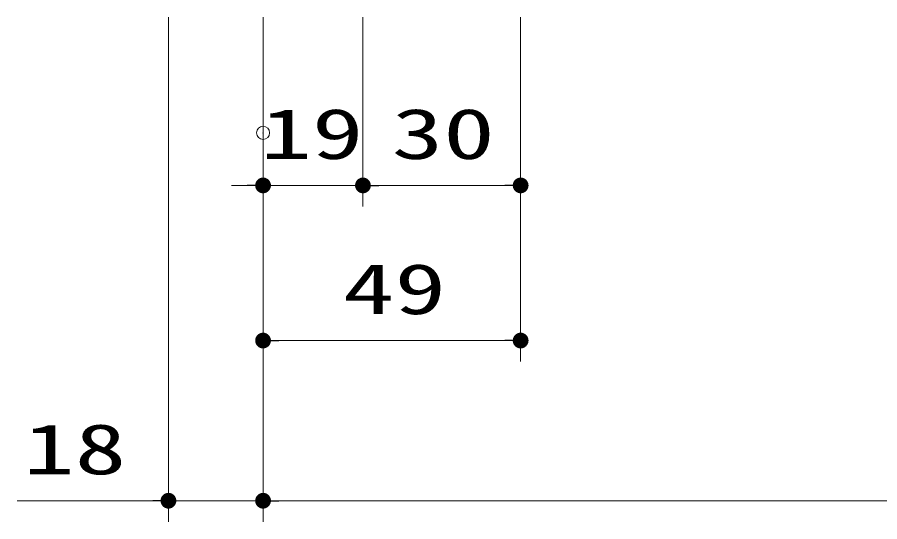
# Model space of a CAD drawing. Units: millimetres, scale not verified. Extents: x -1306 to 1306, y -607 to 607.
# Drawn here: x -999.3 to -835.2, y -442.1 to -346.1 of the extents above; entities that cross this region are included whole.
import ezdxf
from ezdxf.enums import TextEntityAlignment as Align

# ---------------------------------------------------------------- set-up
doc = ezdxf.new("R2010")
doc.units = ezdxf.units.MM
doc.header["$LTSCALE"] = 5
doc.header["$PDMODE"] = 32
doc.header["$PDSIZE"] = 2.5
for name, color, linetype, lineweight in [('1-1_寸法線', 3, 'Continuous', 13), ('1-4_DEFPOINTS', 7, 'Continuous', 5), ('1-5_0', 3, 'Continuous', 25)]:
    doc.layers.add(name, color=color, linetype=linetype, lineweight=lineweight)
doc.styles.add('ＭＳ ゴシック', font='')
doc.styles.get('ＭＳ ゴシック').set_extended_font_data('MS Gothic')

# ---------------------------------------------------------------- blocks, each defined once
blk = doc.blocks.new('_DOT')
at = {"layer": '1-5_0'}
blk.add_line((-2.5, 0), (-5, 0), dxfattribs=at)
for points in [[(0, 0), (-2.5, 0), (-2.48, 0.313)], [(0, 0), (-2.48, -0.313), (-2.5, 0)], [(0, 0), (-2.48, 0.313), (-2.421, 0.622)], [(0, 0), (-2.421, -0.622), (-2.48, -0.313)], [(0, 0), (-2.421, 0.622), (-2.324, 0.92)], [(0, 0), (-2.324, -0.92), (-2.421, -0.622)], [(0, 0), (-2.324, 0.92), (-2.191, 1.204)], [(0, 0), (-2.191, -1.204), (-2.324, -0.92)], [(0, 0), (-2.191, 1.204), (-2.023, 1.469)], [(0, 0), (-2.023, -1.469), (-2.191, -1.204)], [(0, 0), (-2.023, 1.469), (-1.822, 1.711)], [(0, 0), (-1.822, -1.711), (-2.023, -1.469)], [(0, 0), (-1.822, 1.711), (-1.594, 1.926)], [(0, 0), (-1.594, -1.926), (-1.822, -1.711)], [(0, 0), (-1.594, 1.926), (-1.34, 2.111)], [(0, 0), (-1.34, -2.111), (-1.594, -1.926)], [(0, 0), (-1.34, 2.111), (-1.064, 2.262)], [(0, 0), (-1.064, -2.262), (-1.34, -2.111)], [(0, 0), (-1.064, 2.262), (-0.773, 2.378)], [(0, 0), (-0.773, -2.378), (-1.064, -2.262)], [(0, 0), (-0.773, 2.378), (-0.468, 2.456)], [(0, 0), (-0.468, -2.456), (-0.773, -2.378)], [(0, 0), (-0.468, 2.456), (-0.157, 2.495)], [(0, 0), (-0.157, -2.495), (-0.468, -2.456)], [(0, 0), (-0.157, 2.495), (0.157, 2.495)], [(0, 0), (0.157, -2.495), (-0.157, -2.495)], [(0, 0), (0.157, 2.495), (0.468, 2.456)], [(0, 0), (0.468, 2.456), (0.773, 2.378)], [(0, 0), (0.773, 2.378), (1.064, 2.262)], [(0, 0), (1.064, 2.262), (1.34, 2.111)], [(0, 0), (1.34, 2.111), (1.594, 1.926)], [(0, 0), (1.594, 1.926), (1.822, 1.711)], [(0, 0), (1.822, 1.711), (2.023, 1.469)], [(0, 0), (2.023, 1.469), (2.191, 1.204)], [(0, 0), (2.191, 1.204), (2.324, 0.92)], [(0, 0), (2.324, 0.92), (2.421, 0.622)], [(0, 0), (2.421, 0.622), (2.48, 0.313)], [(0, 0), (2.48, 0.313), (2.5, 0)], [(0, 0), (0.468, -2.456), (0.157, -2.495)], [(0, 0), (0.773, -2.378), (0.468, -2.456)], [(0, 0), (1.064, -2.262), (0.773, -2.378)], [(0, 0), (1.34, -2.111), (1.064, -2.262)], [(0, 0), (1.594, -1.926), (1.34, -2.111)], [(0, 0), (1.822, -1.711), (1.594, -1.926)], [(0, 0), (2.023, -1.469), (1.822, -1.711)], [(0, 0), (2.191, -1.204), (2.023, -1.469)], [(0, 0), (2.324, -0.92), (2.191, -1.204)], [(0, 0), (2.421, -0.622), (2.324, -0.92)], [(0, 0), (2.48, -0.313), (2.421, -0.622)], [(0, 0), (2.5, 0), (2.48, -0.313)]]:
    blk.add_solid(points, dxfattribs=at)

msp = doc.modelspace()

# ---------------------------------------------------------------- linework, layer by layer
at = {"layer": '1-1_寸法線'}
for p, q in [((-970.511, -346.11), (-970.511, -442.11)), ((-952.511, -346.11), (-952.511, -382.11)), ((-952.511, -346.11), (-952.511, -411.632)), ((-933.511, -346.11), (-933.511, -382.11)), ((-933.511, -346.11), (-933.511, -382.11)), ((-903.511, -346.11), (-903.511, -382.11)), ((-903.511, -346.11), (-903.511, -411.632)), ((-952.511, -376.11), (-952.511, -442.11)), ((-952.511, -376.11), (-952.511, -442.11)), ((-955.511, -378.11), (-958.511, -378.11)), ((-952.511, -378.11), (-933.511, -378.11)), ((-930.511, -378.11), (-927.511, -378.11)), ((-930.511, -378.11), (-906.511, -378.11)), ((-949.511, -407.632), (-906.511, -407.632)), ((-973.511, -438.11), (-999.273, -438.11)), ((-952.511, -438.11), (-970.511, -438.11)), ((-949.511, -438.11), (-555.508, -438.11)), ((-949.511, -438.11), (-946.511, -438.11))]:
    msp.add_line(p, q, dxfattribs=at)
at = {"layer": '1-4_DEFPOINTS'}
for p in [(-952.511, -368.11), (-933.511, -378.11), (-903.511, -378.11), (-903.511, -407.632), (-952.511, -438.11)]:
    msp.add_point(p, dxfattribs=at)

# ---------------------------------------------------------------- block references
at = {"layer": '1-1_寸法線', "xscale": 0.6, "yscale": 0.6}
for p in [(-952.511, -378.11), (-903.511, -378.11), (-903.511, -407.632), (-970.511, -438.11)]:
    msp.add_blockref('_DOT', p, dxfattribs=at)
at = {"layer": '1-1_寸法線', "xscale": 0.6, "yscale": 0.6, "rotation": 180}
for p in [(-933.511, -378.11), (-933.511, -378.11), (-952.511, -407.632), (-952.511, -438.11), (-952.511, -438.11)]:
    msp.add_blockref('_DOT', p, dxfattribs=at)

# ---------------------------------------------------------------- texts
at = {"layer": '1-1_寸法線', "style": 'ＭＳ ゴシック', "width": 1.5}
for s, p in [('19', (-953.011, -375.96)), ('30', (-928.035, -375.96)), ('49', (-937.297, -405.482)), ('18', (-998.13, -435.96))]:
    msp.add_text(s, height=9.604, dxfattribs=at).set_placement(p, align=Align.BOTTOM_LEFT)

doc.saveas('drawing.dxf')
